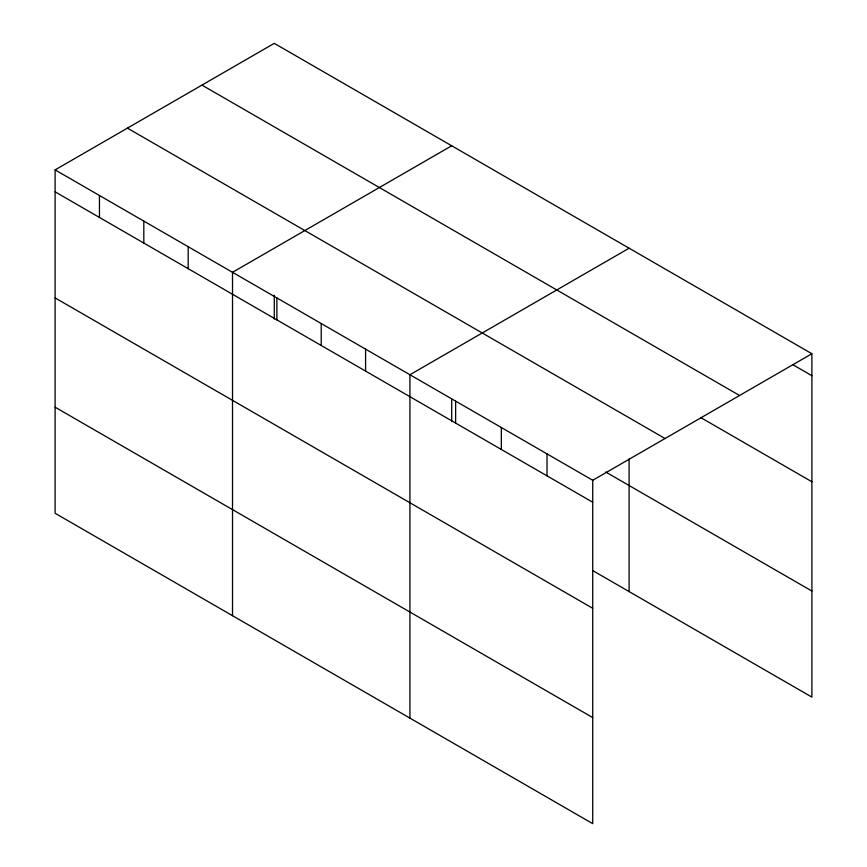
<?xml version="1.0" encoding="UTF-8"?>
<svg xmlns="http://www.w3.org/2000/svg" width="867" height="867" viewBox="0 0 867 867"><rect width="100%" height="100%" fill="white"/><g stroke="black" fill="none" stroke-linecap="round" stroke-linejoin="round"><path stroke-width="1.3" d="M55.109 169.889L592.725 480.275L592.725 823.65L55.109 513.264L55.109 169.889L274.275 43.35L811.891 353.736L811.891 697.111L592.92 570.692M451.696 145.775L232.519 272.314L232.519 615.689M629.106 248.211L409.928 374.739L409.928 718.114M592.725 480.275L811.891 353.736M793.142 364.877L811.891 375.693M201.957 85.107L739.562 395.493M700.579 417.493L811.891 481.759M127.438 128.132L665.043 438.518M605.762 472.038L811.891 591.045M55.109 191.845L592.725 502.231M55.109 297.912L592.725 608.298M55.109 407.197L592.725 717.583M629.106 458.86L629.106 591.576M547.023 453.896L547.023 475.853M501.332 427.507L501.332 449.464M455.63 401.128L455.63 423.085M451.696 398.993L451.696 421.535M365.581 349.141L365.581 371.098M321.223 323.532L321.223 345.489M276.876 297.923L276.876 319.88M274.275 295.246L274.275 319.11M188.172 246.705L188.172 268.672M143.814 221.107L143.814 243.063M99.456 195.498L99.456 217.454"/></g></svg>
